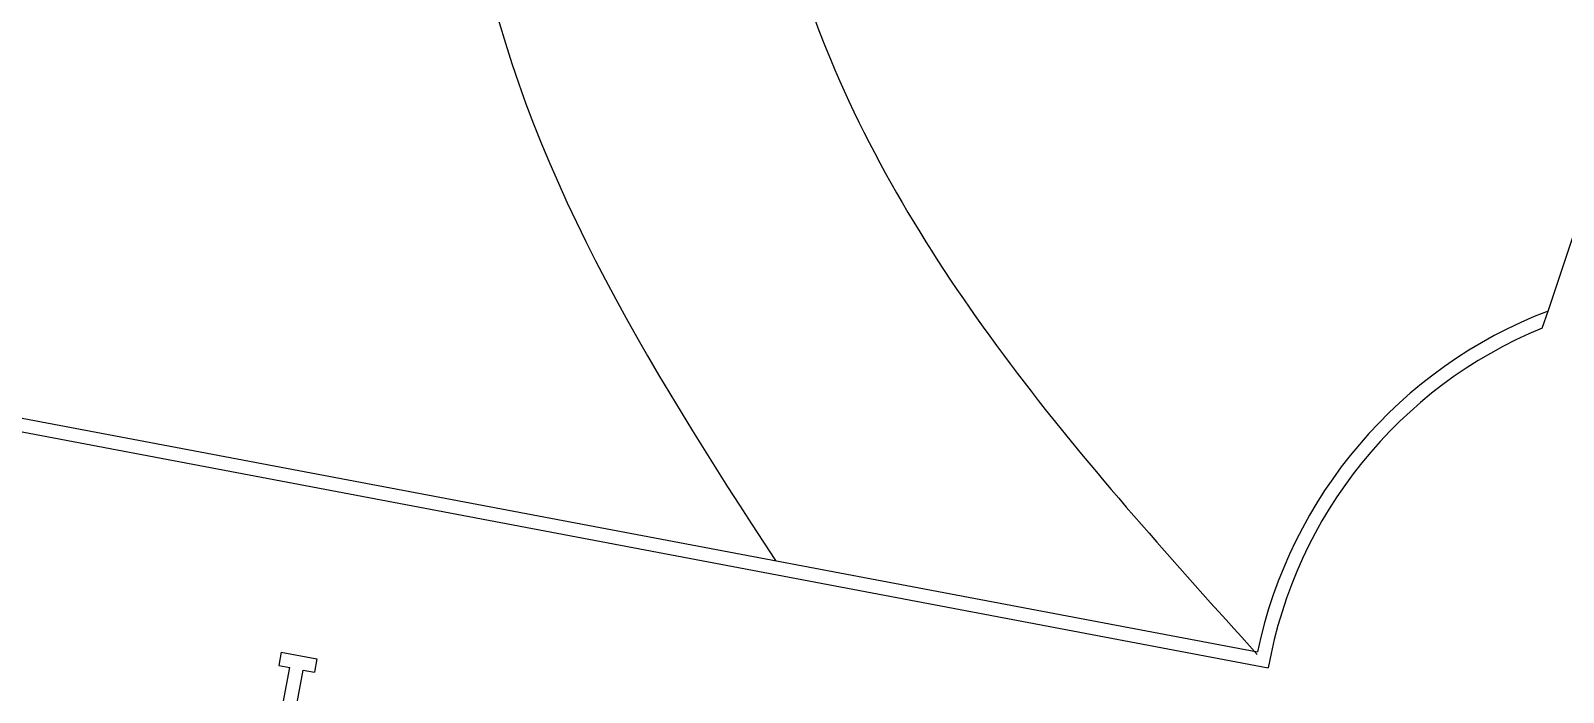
# Model space of a CAD drawing. Header units: inches. Extents: x -18604 to 2753, y -9056 to 3482.
# Drawn here: x -14611 to -12925, y -2042 to -1314 of the extents above; entities that cross this region are included whole.
import ezdxf

# ---------------------------------------------------------------- set-up
doc = ezdxf.new("R2010")
doc.units = ezdxf.units.IN
for name, color, linetype in [('FORÇA 1', 86, 'Continuous'), ('Parede', 6, 'Continuous'), ('Parede Baixo', 4, 'Continuous')]:
    doc.layers.add(name, color=color, linetype=linetype)

msp = doc.modelspace()

# ---------------------------------------------------------------- linework, layer by layer
at = {"layer": 'FORÇA 1'}
for points, knots in [([(-12596.9, -1628.2, -7.1), (-12534.6, -1417.2, 4.3), (-12383.6, -906.2, 32), (-12818.4, -146.1, -14.5), (-13599.9, -61.3, 2.7), (-14111.5, -523.5, 0.5), (-14192.7, -1262.3, -0.5), (-13933.9, -1680.6, -0.2), (-13791.9, -1897.2, 0)], [0, 0, 0, 0, 649.163968, 1571.946122, 2171.553363, 2757.65089, 3449.031517, 4207.693788, 4207.693788, 4207.693788, 4207.693788]), ([(-12948.7, -1641.2, 8.4), (-12874.9, -1430.3, 18.1), (-12777.5, -1069.9, 29.3), (-12948.9, -538.4, -13.8), (-13479.2, -330, 4), (-13869, -809.5, 0.2), (-13749.8, -1459.9, -0.4), (-13444.7, -1798, -0.2), (-13262.1, -2000.5)], [178.838613, 178.838613, 178.838613, 178.838613, 834.168805, 1290.493079, 1729.769843, 2241.688692, 2781.671488, 3587.659258, 3587.659258, 3587.659258, 3587.659258])]:
    msp.add_open_spline(points, degree=3, knots=knots, dxfattribs=at)
at = {"layer": 'Parede'}
for p, q in [((-15298.3, -1612.2, 63.4), (-13261.9, -1997.5, 63.4)), ((-15286.4, -1629.7, 63.4), (-13250, -2015, 63.4))]:
    msp.add_line(p, q, dxfattribs=at)
for radius, start, end in [(515, 110.9752, 168.1356), (500, 112.4407, 169.8201)]:
    msp.add_arc((-12757.9, -2103.4, 63.4), radius, start, end, dxfattribs=at)
at = {"layer": 'Parede Baixo'}
for p, q in [((-14335.8, -1997.9, 63.4), (-14338.5, -2012.6, 63.4)), ((-14335.8, -1997.9, 63.4), (-14296.5, -2005.3, 63.4)), ((-14296.5, -2005.3, 63.4), (-14299.2, -2020, 63.4)), ((-14453.6, -2688, 63.4), (-14326.3, -2014.9, 63.4)), ((-14438.9, -2690.8, 63.4), (-14311.5, -2017.7, 63.4)), ((-14338.5, -2012.6, 63.4), (-14326.3, -2014.9, 63.4)), ((-14311.5, -2017.7, 63.4), (-14299.2, -2020, 63.4))]:
    msp.add_line(p, q, dxfattribs=at)

doc.saveas('drawing.dxf')
